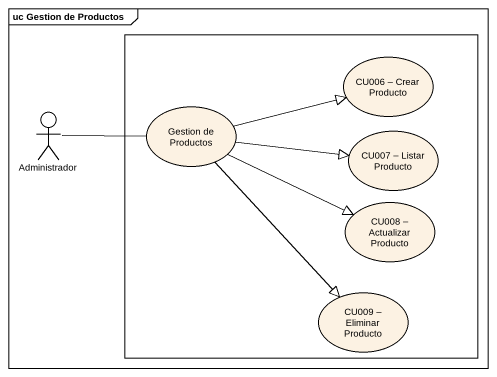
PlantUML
@startuml
mainframe uc Gestion de Productos
rectangle " " as rectangle1 {
  usecase "CU006 – Crear Producto" as CU006_Crear_Producto
  usecase "Gestion de Productos" as Gestion_de_Productos
  usecase "CU007 – Listar Producto" as CU007_Listar_Producto
  usecase "CU008 – Actualizar Producto" as CU008_Actualizar_Producto
  usecase "CU009 – Eliminar Producto" as CU009_Eliminar_Producto
}
actor Administrador
Administrador -right- Gestion_de_Productos
Gestion_de_Productos -right-|> CU006_Crear_Producto
Gestion_de_Productos -right-|> CU007_Listar_Producto
Gestion_de_Productos -right-|> CU008_Actualizar_Producto
Gestion_de_Productos --|> CU009_Eliminar_Producto
@enduml
